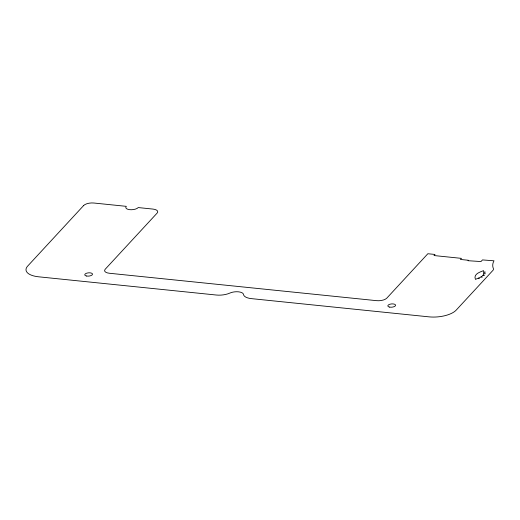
<?xml version="1.0" encoding="UTF-8"?>
<svg xmlns="http://www.w3.org/2000/svg" width="520" height="520" viewBox="0 0 520 520"><rect width="100%" height="100%" fill="white"/><g stroke="black" fill="none" stroke-linecap="round" stroke-linejoin="round"><path stroke-width="0.78" d="M483.893 272.181C484.549 276.796 478.543 277.803 475.449 279.389C473.122 274.151 479.875 272.084 483.529 270.654L483.893 272.181L485.433 272.064M483.906 273.8L485.44 273.741M483.06 275.399L484.478 275.548M481.046 276.874L482.203 277.212M478.368 278.181L479.362 278.596M83.635 205.543L27.625 266.142A20.793 8.756 -5.3 0 0 38.662 276.809L216.32 295.029A12.993 5.473 -5.3 0 0 229.879 293.072A8.255 3.478 -5.3 0 1 238.492 291.824A8.255 3.478 -5.3 0 1 243.503 294.469A12.993 5.473 -5.3 0 0 251.407 298.63L429.059 316.856A20.793 8.756 -5.3 0 0 456.203 310.108L492.882 270.426A7.8 3.283 -5.3 0 0 493.376 268.548A44.798 18.863 -5.3 0 1 494 260.8L482.488 259.922L480.981 261.553L467.994 260.709L468.397 260.267L460.434 259.447L461.435 258.362L434.012 255.547L435.019 254.462L427.856 253.728L386.802 298.142A7.8 3.283 -5.3 0 1 376.623 300.671L109.343 273.253A7.8 3.283 -5.3 0 1 105.203 269.25L157.131 213.083A7.8 3.283 -5.3 0 0 152.99 209.086L138.236 207.571A6.5 2.736 -5.3 0 1 129.753 209.677A6.5 2.736 -5.3 0 1 126.302 206.343L93.815 203.014A7.8 3.283 -5.3 0 0 83.635 205.543M86.612 276.029A3.9 1.644 -5.3 0 0 92.515 274.203A3.9 1.644 -5.3 0 0 86.762 273.163A3.9 1.644 -5.3 0 0 86.612 276.029M389.695 307.119A3.9 1.644 -5.3 0 0 395.59 305.298A3.9 1.644 -5.3 0 0 389.844 304.252A3.9 1.644 -5.3 0 0 389.695 307.119"/></g></svg>
